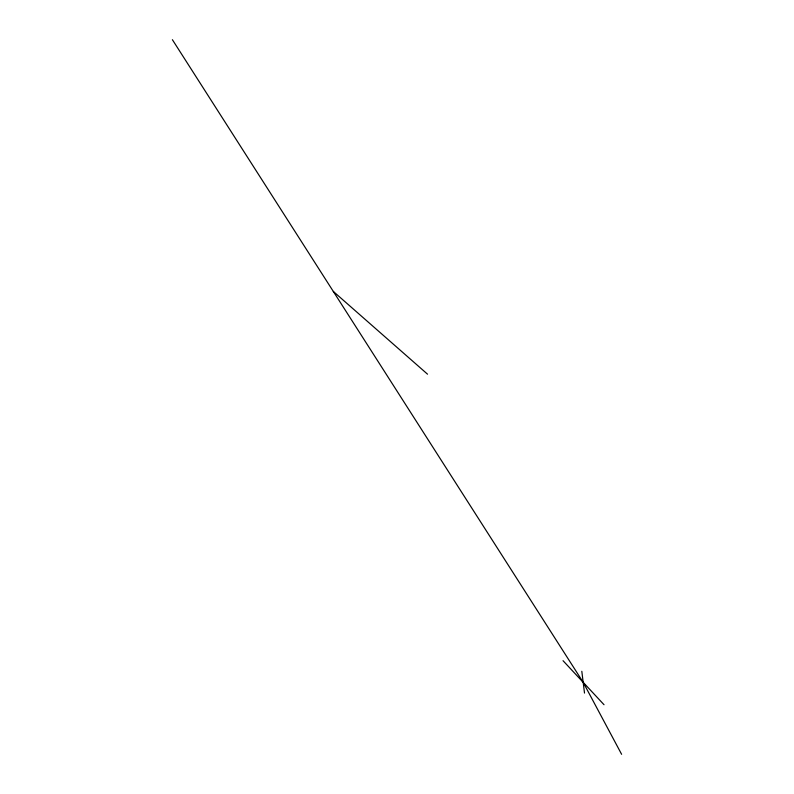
<?xml version="1.0" encoding="UTF-8"?>
<svg xmlns="http://www.w3.org/2000/svg" width="794" height="794" viewBox="0 0 794 794"><rect width="100%" height="100%" fill="white"/><g stroke="black" fill="none" stroke-linecap="round" stroke-linejoin="round"><path stroke-width="1.19" d="M333.301 291.428L427.529 374.182M563.035 660.687L604.026 704.725M172.387 39.7L583.183 682.324L621.613 754.3M581.813 671.297L584.513 693.073"/></g></svg>
